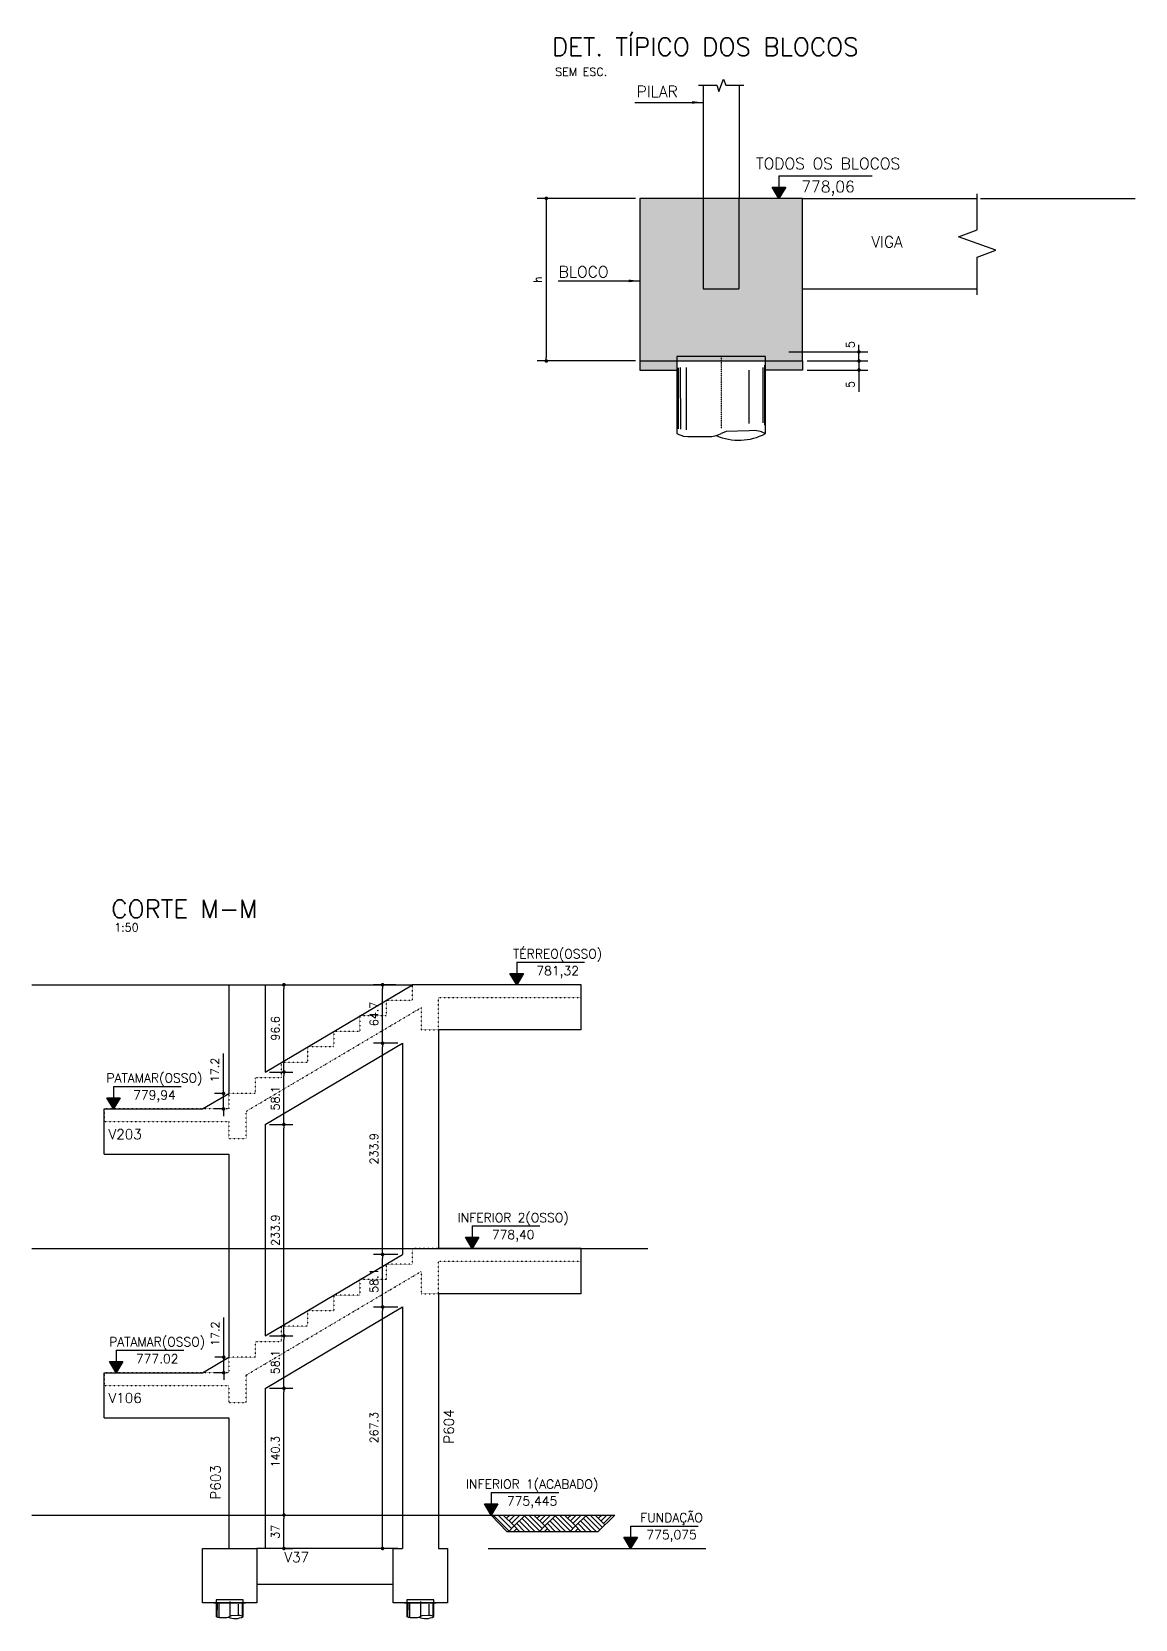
# Model space of a CAD drawing. Extents: x -39962 to 15224, y 23445 to 41277.
# Drawn here: x 7057 to 8278, y 29167 to 30924 of the extents above; entities that cross this region are included whole.
import ezdxf
from ezdxf.enums import TextEntityAlignment as Align

# ---------------------------------------------------------------- set-up
doc = ezdxf.new("R2010")
doc.units = 0
for name, pattern in [('DASHED', [0.75, 0.5, -0.25]), ('ESTILO_TQS_0002', [0.4, 0.1, -0.3]), ('ESTILO_TQS_0005', [0.2, 0.1, -0.1])]:
    doc.linetypes.add(name, pattern=pattern)
doc.layers.get('0').update_dxf_attribs({"linetype": 'CONTINUOUS'})
doc.layers.get('Defpoints').update_dxf_attribs({"linetype": 'CONTINUOUS'})
for name, color, linetype in [('COTA', 1, 'CONTINUOUS'), ('H1', 251, 'CONTINUOUS'), ('H3', 253, 'CONTINUOUS'), ('H6', 1, 'CONTINUOUS'), ('LINHA-FINA', 1, 'CONTINUOUS'), ('LINHA_FINA', 1, 'CONTINUOUS'), ('PENA_1', 1, 'CONTINUOUS'), ('PENA_12', 9, 'CONTINUOUS'), ('PENA_2', 2, 'CONTINUOUS'), ('PENA_3', 3, 'CONTINUOUS'), ('T1', 2, 'CONTINUOUS'), ('T2', 3, 'CONTINUOUS'), ('T3', 4, 'CONTINUOUS'), ('TEXTO', 3, 'CONTINUOUS'), ('VIG-D', 2, 'CONTINUOUS'), ('VIGA', 3, 'CONTINUOUS'), ('VIGAT', 3, 'ESTILO_TQS_0002')]:
    doc.layers.add(name, color=color, linetype=linetype)
doc.styles.add('COTA', font='romans.shx')
doc.styles.get("Standard").update_dxf_attribs({"font": 'ROMANS.SHX'})
doc.styles.add('TEXTO', font='romans.shx', dxfattribs={"height": 10})
doc.styles.add('Texto1', font='romans.shx', dxfattribs={"height": 9})
doc.styles.add('Texto2', font='romans.shx', dxfattribs={"height": 12.5})
doc.styles.add('Texto3', font='romans.shx', dxfattribs={"height": 20})
doc.dimstyles.new('forma', dxfattribs={"dimscale": 5, "dimtxt": 1.8, "dimasz": 0.8, "dimexe": 2, "dimexo": 1, "dimgap": 1, "dimtad": 1, "dimdec": 1, "dimzin": 9, "dimdsep": 46, "dimtxsty": 'COTA', "dimblk1": 'DOT', "dimblk2": 'DOT', "dimsah": 1, "dimcen": 0, "dimdle": 1, "dimclrd": 256, "dimclre": 256, "dimclrt": 2, "dimadec": 0, "dimazin": 0, "dimtfac": 1, "dimtdec": 0, "dimtmove": 0, "dimatfit": 3, "dimfxl": 1, "dimtolj": 1, "dimtzin": 0, "dimarcsym": 0})

# ---------------------------------------------------------------- blocks, each defined once
blk = doc.blocks.new('elevação_d')
at = {"layer": 'LINHA_FINA', "linetype": 'Continuous'}
blk.add_hatch(color=256, dxfattribs=at).paths.add_polyline_path([(0, 0), (1.5, 2.5), (-1.5, 2.5)])
at = {"layer": 'LINHA_FINA'}
for p, q in [((0, 5), (0, 2.5)), ((0, 5), (15, 5)), ((0, 0), (-1.5, 2.5)), ((-1.5, 2.5), (1.5, 2.5)), ((1.5, 2.5), (0, 0))]:
    blk.add_line(p, q, dxfattribs=at)
at = {"layer": 'TEXTO', "linetype": 'Continuous', "style": 'TEXTO'}
for p in [(9.07, 5.25), (9.07, 1.5)]:
    blk.add_attdef('XXXX.XX', text='', height=2, dxfattribs=at).set_placement(p, align=Align.BOTTOM_CENTER)
blk = doc.blocks.new('A$Cfeb4b014')
at = {"layer": 'PENA_1'}
for p, q in [((0, 29.3), (58.3, 29.3)), ((54.2, 34.3), (4.2, 34.3)), ((4.2, 34.3), (4.2, 29.1)), ((29.2, 31.4), (29.2, 3.7)), ((53.8, 3.9), (53.8, 29.6)), ((54.2, 29.1), (54.2, 34.3)), ((4.2, 29.1), (4.2, 3.7)), ((4.7, 3.5), (5.1, 28)), ((5.8, 3), (6.3, 28.4)), ((9.9, 2), (9.6, 28.2)), ((45.1, 5.4), (45.1, 26.7)), ((52.9, 4.3), (52.9, 28.4)), ((54.2, 3.7), (54.2, 29.1))]:
    blk.add_line(p, q, dxfattribs=at)
for points in [[(4.2, 3.7), (5.3, 3.2), (6.4, 2.8), (7.9, 2.4), (10.4, 2), (24, 2.1), (26.4, 2.6), (27.6, 3), (29.2, 3.7)], [(54.2, 3.7), (53.1, 4.3), (52, 4.7), (50.4, 5.1), (47.9, 5.5), (45.1, 5.4), (31.9, 4.9), (30.8, 4.5), (29.2, 3.7)]]:
    blk.add_lwpolyline(points, dxfattribs=at)
blk.add_arc((39.1, 32.1), 32.1, 246.6344, 297.9627, dxfattribs=at)
blk = doc.blocks.new('_Dot')
at = {"color": 0, "linetype": 'ByBlock', "lineweight": -2}
blk.add_line((-0.5, 0), (-1, 0), dxfattribs=at)
at = {"color": 0, "linetype": 'ByBlock', "const_width": 0.5}
blk.add_lwpolyline([(-0.25, 0, 1), (0.25, 0, 1)], format="xyb", close=True, dxfattribs=at)
blk = doc.blocks.new('*D148')
at = {"layer": 'COTA', "lineweight": -2, "transparency": 16777216}
for p, q in [((7462.3, 29512.6), (7435.4, 29512.6)), ((7445.4, 29249.3), (7445.4, 29508.6)), ((7462.3, 29245.3), (7435.4, 29245.3))]:
    blk.add_line(p, q, dxfattribs=at)
at = {"layer": 'Defpoints', "color": 0, "transparency": 16777216}
for p in [(7445.4, 29512.6), (7467.3, 29512.6), (7467.3, 29245.3)]:
    blk.add_point(p, dxfattribs=at)
at = {"layer": 'COTA', "lineweight": -2, "transparency": 16777216, "xscale": 4, "yscale": 4, "zscale": 4}
for p, rotation in [((7445.4, 29512.6), 90), ((7445.4, 29245.3), 270)]:
    blk.add_blockref('_Dot', p, dxfattribs=dict(at, rotation=rotation))
at = {"layer": 'COTA', "color": 2, "transparency": 16777216, "insert": (7435.9, 29379), "char_height": 9, "attachment_point": 5, "rotation": 90, "style": 'COTA'}
blk.add_mtext('\\A1;267.3 ', dxfattribs=at)
blk = doc.blocks.new('*D159')
at = {"layer": 'COTA', "lineweight": -2, "transparency": 16777216}
for p, q in [((7335.4, 29282.3), (7346.2, 29282.3)), ((7336.2, 29249.3), (7336.2, 29278.3)), ((7335.4, 29245.3), (7346.2, 29245.3))]:
    blk.add_line(p, q, dxfattribs=at)
at = {"layer": 'Defpoints', "color": 0, "transparency": 16777216}
for p in [(7330.4, 29282.3), (7336.2, 29282.3), (7330.4, 29245.3)]:
    blk.add_point(p, dxfattribs=at)
at = {"layer": 'COTA', "lineweight": -2, "transparency": 16777216, "xscale": 4, "yscale": 4, "zscale": 4}
for p, rotation in [((7336.2, 29282.3), 90), ((7336.2, 29245.3), 270)]:
    blk.add_blockref('_Dot', p, dxfattribs=dict(at, rotation=rotation))
at = {"layer": 'COTA', "color": 2, "transparency": 16777216, "insert": (7326.7, 29263.8), "char_height": 9, "attachment_point": 5, "rotation": 90, "style": 'COTA'}
blk.add_mtext('\\A1;37 ', dxfattribs=at)
blk = doc.blocks.new('*D160')
at = {"layer": 'COTA', "lineweight": -2, "transparency": 16777216}
for p, q in [((7320.3, 29422.6), (7346.2, 29422.6)), ((7336.2, 29286.3), (7336.2, 29418.6)), ((7335.4, 29282.3), (7346.2, 29282.3))]:
    blk.add_line(p, q, dxfattribs=at)
at = {"layer": 'Defpoints', "color": 0, "transparency": 16777216}
for p in [(7315.3, 29422.6), (7336.2, 29422.6), (7330.4, 29282.3)]:
    blk.add_point(p, dxfattribs=at)
at = {"layer": 'COTA', "lineweight": -2, "transparency": 16777216, "xscale": 4, "yscale": 4, "zscale": 4}
for p, rotation in [((7336.2, 29422.6), 90), ((7336.2, 29282.3), 270)]:
    blk.add_blockref('_Dot', p, dxfattribs=dict(at, rotation=rotation))
at = {"layer": 'COTA', "color": 2, "transparency": 16777216, "insert": (7326.7, 29352.4), "char_height": 9, "attachment_point": 5, "rotation": 90, "style": 'COTA'}
blk.add_mtext('\\A1;140.3 ', dxfattribs=at)
blk = doc.blocks.new('*D161')
at = {"layer": 'COTA', "lineweight": -2, "transparency": 16777216}
for p, q in [((7320.3, 29480.7), (7346.2, 29480.7)), ((7336.2, 29426.6), (7336.2, 29476.7)), ((7320.3, 29422.6), (7346.2, 29422.6))]:
    blk.add_line(p, q, dxfattribs=at)
at = {"layer": 'Defpoints', "color": 0, "transparency": 16777216}
for p in [(7315.3, 29480.7), (7336.2, 29480.7), (7315.3, 29422.6)]:
    blk.add_point(p, dxfattribs=at)
at = {"layer": 'COTA', "lineweight": -2, "transparency": 16777216, "xscale": 4, "yscale": 4, "zscale": 4}
for p, rotation in [((7336.2, 29480.7), 90), ((7336.2, 29422.6), 270)]:
    blk.add_blockref('_Dot', p, dxfattribs=dict(at, rotation=rotation))
at = {"layer": 'COTA', "color": 2, "transparency": 16777216, "insert": (7326.7, 29451.6), "char_height": 9, "attachment_point": 5, "rotation": 90, "style": 'COTA'}
blk.add_mtext('\\A1;58.1 ', dxfattribs=at)
blk = doc.blocks.new('*D162')
at = {"layer": 'COTA', "lineweight": -2, "transparency": 16777216}
for p, q in [((7320.3, 29714.6), (7346.2, 29714.6)), ((7336.2, 29484.7), (7336.2, 29710.6)), ((7320.3, 29480.7), (7346.2, 29480.7))]:
    blk.add_line(p, q, dxfattribs=at)
at = {"layer": 'Defpoints', "color": 0, "transparency": 16777216}
for p in [(7315.3, 29714.6), (7336.2, 29714.6), (7315.3, 29480.7)]:
    blk.add_point(p, dxfattribs=at)
at = {"layer": 'COTA', "lineweight": -2, "transparency": 16777216, "xscale": 4, "yscale": 4, "zscale": 4}
for p, rotation in [((7336.2, 29714.6), 90), ((7336.2, 29480.7), 270)]:
    blk.add_blockref('_Dot', p, dxfattribs=dict(at, rotation=rotation))
at = {"layer": 'COTA', "color": 2, "transparency": 16777216, "insert": (7326.7, 29597.6), "char_height": 9, "attachment_point": 5, "rotation": 90, "style": 'COTA'}
blk.add_mtext('\\A1;233.9 ', dxfattribs=at)
blk = doc.blocks.new('*D163')
at = {"layer": 'COTA', "lineweight": -2, "transparency": 16777216}
for p, q in [((7320.3, 29772.7), (7346.2, 29772.7)), ((7336.2, 29718.6), (7336.2, 29768.7)), ((7320.3, 29714.6), (7346.2, 29714.6))]:
    blk.add_line(p, q, dxfattribs=at)
at = {"layer": 'Defpoints', "color": 0, "transparency": 16777216}
for p in [(7315.3, 29772.7), (7336.2, 29772.7), (7315.3, 29714.6)]:
    blk.add_point(p, dxfattribs=at)
at = {"layer": 'COTA', "lineweight": -2, "transparency": 16777216, "xscale": 4, "yscale": 4, "zscale": 4}
for p, rotation in [((7336.2, 29772.7), 90), ((7336.2, 29714.6), 270)]:
    blk.add_blockref('_Dot', p, dxfattribs=dict(at, rotation=rotation))
at = {"layer": 'COTA', "color": 2, "transparency": 16777216, "insert": (7326.7, 29743.6), "char_height": 9, "attachment_point": 5, "rotation": 90, "style": 'COTA'}
blk.add_mtext('\\A1;58.1 ', dxfattribs=at)
blk = doc.blocks.new('*D164')
at = {"layer": 'COTA', "lineweight": -2, "transparency": 16777216}
for p, q in [((7330.6, 29869.3), (7346.2, 29869.3)), ((7336.2, 29776.7), (7336.2, 29865.3)), ((7320.3, 29772.7), (7346.2, 29772.7))]:
    blk.add_line(p, q, dxfattribs=at)
at = {"layer": 'Defpoints', "color": 0, "transparency": 16777216}
for p in [(7325.6, 29869.3), (7336.2, 29869.3), (7315.3, 29772.7)]:
    blk.add_point(p, dxfattribs=at)
at = {"layer": 'COTA', "lineweight": -2, "transparency": 16777216, "xscale": 4, "yscale": 4, "zscale": 4}
for p, rotation in [((7336.2, 29869.3), 90), ((7336.2, 29772.7), 270)]:
    blk.add_blockref('_Dot', p, dxfattribs=dict(at, rotation=rotation))
at = {"layer": 'COTA', "color": 2, "transparency": 16777216, "insert": (7326.7, 29821), "char_height": 9, "attachment_point": 5, "rotation": 90, "style": 'COTA'}
blk.add_mtext('\\A1;96.6 ', dxfattribs=at)
blk = doc.blocks.new('*D165')
at = {"layer": 'COTA', "lineweight": -2, "transparency": 16777216}
for p, q in [((7462.3, 29570.7), (7435.4, 29570.7)), ((7445.4, 29516.6), (7445.4, 29566.7)), ((7462.3, 29512.6), (7435.4, 29512.6))]:
    blk.add_line(p, q, dxfattribs=at)
at = {"layer": 'Defpoints', "color": 0, "transparency": 16777216}
for p in [(7445.4, 29570.7), (7467.3, 29570.7), (7467.3, 29512.6)]:
    blk.add_point(p, dxfattribs=at)
at = {"layer": 'COTA', "lineweight": -2, "transparency": 16777216, "xscale": 4, "yscale": 4, "zscale": 4}
for p, rotation in [((7445.4, 29570.7), 90), ((7445.4, 29512.6), 270)]:
    blk.add_blockref('_Dot', p, dxfattribs=dict(at, rotation=rotation))
at = {"layer": 'COTA', "color": 2, "transparency": 16777216, "insert": (7435.9, 29541.7), "char_height": 9, "attachment_point": 5, "rotation": 90, "style": 'COTA'}
blk.add_mtext('\\A1;58.1 ', dxfattribs=at)
blk = doc.blocks.new('*D166')
at = {"layer": 'COTA', "lineweight": -2, "transparency": 16777216}
for p, q in [((7462.3, 29804.6), (7435.4, 29804.6)), ((7445.4, 29574.7), (7445.4, 29800.6)), ((7462.3, 29570.7), (7435.4, 29570.7))]:
    blk.add_line(p, q, dxfattribs=at)
at = {"layer": 'Defpoints', "color": 0, "transparency": 16777216}
for p in [(7445.4, 29804.6), (7467.3, 29804.6), (7467.3, 29570.7)]:
    blk.add_point(p, dxfattribs=at)
at = {"layer": 'COTA', "lineweight": -2, "transparency": 16777216, "xscale": 4, "yscale": 4, "zscale": 4}
for p, rotation in [((7445.4, 29804.6), 90), ((7445.4, 29570.7), 270)]:
    blk.add_blockref('_Dot', p, dxfattribs=dict(at, rotation=rotation))
at = {"layer": 'COTA', "color": 2, "transparency": 16777216, "insert": (7435.9, 29687.7), "char_height": 9, "attachment_point": 5, "rotation": 90, "style": 'COTA'}
blk.add_mtext('\\A1;233.9 ', dxfattribs=at)
blk = doc.blocks.new('*D167')
at = {"layer": 'COTA', "lineweight": -2, "transparency": 16777216}
for p, q in [((7460.1, 29869.3), (7435.4, 29869.3)), ((7445.4, 29808.6), (7445.4, 29865.3)), ((7462.3, 29804.6), (7435.4, 29804.6))]:
    blk.add_line(p, q, dxfattribs=at)
at = {"layer": 'Defpoints', "color": 0, "transparency": 16777216}
for p in [(7445.4, 29869.3), (7465.1, 29869.3), (7467.3, 29804.6)]:
    blk.add_point(p, dxfattribs=at)
at = {"layer": 'COTA', "lineweight": -2, "transparency": 16777216, "xscale": 4, "yscale": 4, "zscale": 4}
for p, rotation in [((7445.4, 29869.3), 90), ((7445.4, 29804.6), 270)]:
    blk.add_blockref('_Dot', p, dxfattribs=dict(at, rotation=rotation))
at = {"layer": 'COTA', "color": 2, "transparency": 16777216, "insert": (7435.9, 29837), "char_height": 9, "attachment_point": 5, "rotation": 90, "style": 'COTA'}
blk.add_mtext('\\A1;64.7 ', dxfattribs=at)
blk = doc.blocks.new('*D168')
at = {"layer": 'COTA', "lineweight": -2, "transparency": 16777216}
for p, q in [((7269.6, 29461), (7269.6, 29501.1)), ((7270.3, 29457), (7259.6, 29457)), ((7269.6, 29439.8), (7269.6, 29457)), ((7270.3, 29439.8), (7259.6, 29439.8)), ((7269.6, 29435.8), (7269.6, 29431.8))]:
    blk.add_line(p, q, dxfattribs=at)
at = {"layer": 'Defpoints', "color": 0, "transparency": 16777216}
for p in [(7269.6, 29457), (7275.3, 29457), (7275.3, 29439.8)]:
    blk.add_point(p, dxfattribs=at)
at = {"layer": 'COTA', "lineweight": -2, "transparency": 16777216, "xscale": 4, "yscale": 4, "zscale": 4}
for p, rotation in [((7269.6, 29457), 270), ((7269.6, 29439.8), 90)]:
    blk.add_blockref('_Dot', p, dxfattribs=dict(at, rotation=rotation))
at = {"layer": 'COTA', "color": 2, "transparency": 16777216, "insert": (7260.1, 29483), "char_height": 9, "attachment_point": 5, "rotation": 90, "style": 'COTA'}
blk.add_mtext('\\A1;17.2 ', dxfattribs=at)
blk = doc.blocks.new('*D169')
at = {"layer": 'COTA', "lineweight": -2, "transparency": 16777216}
for p, q in [((7269.3, 29753), (7269.3, 29793.1)), ((7270.3, 29749), (7259.3, 29749)), ((7269.3, 29731.8), (7269.3, 29749)), ((7270.3, 29731.8), (7259.3, 29731.8)), ((7269.3, 29727.8), (7269.3, 29723.8))]:
    blk.add_line(p, q, dxfattribs=at)
at = {"layer": 'Defpoints', "color": 0, "transparency": 16777216}
for p in [(7269.3, 29749), (7275.3, 29749), (7275.3, 29731.8)]:
    blk.add_point(p, dxfattribs=at)
at = {"layer": 'COTA', "lineweight": -2, "transparency": 16777216, "xscale": 4, "yscale": 4, "zscale": 4}
for p, rotation in [((7269.3, 29749), 270), ((7269.3, 29731.8), 90)]:
    blk.add_blockref('_Dot', p, dxfattribs=dict(at, rotation=rotation))
at = {"layer": 'COTA', "color": 2, "transparency": 16777216, "insert": (7259.8, 29775), "char_height": 9, "attachment_point": 5, "rotation": 90, "style": 'COTA'}
blk.add_mtext('\\A1;17.2 ', dxfattribs=at)
blk = doc.blocks.new('ss')
at = {"layer": 'LINHA_FINA'}
blk.add_solid([(0, 0), (-2.5, -0.29), (-2.5, 0.3)], dxfattribs=at)

msp = doc.modelspace()

# ---------------------------------------------------------------- hatches: boundary and pattern name
at = {"layer": 'H1'}
for points in [[(7771.09, 30559.8), (7730.2, 30559.8), (7730.2, 30549.8), (7771.09, 30549.8)], [(7910.2, 30559.8), (7869.09, 30559.8), (7869.09, 30549.8), (7910.2, 30549.8)]]:
    msp.add_hatch(color=256, dxfattribs=at).paths.add_polyline_path(points)
at = {"layer": 'H3'}
msp.add_hatch(color=256, dxfattribs=at).paths.add_polyline_path([(7910.2, 30739.8), (7730.2, 30739.8), (7730.2, 30559.8), (7910.2, 30559.8)])
at = {"layer": 'H6'}
h = msp.add_hatch(dxfattribs=at)
h.set_pattern_fill('AR-PARQ1', color=256, scale=2, angle=45, style=0)
h.set_pattern_definition([(135, (3399.284, -71.916), (-33.941125, 0), [24, -24]), (135, (3402.113, -69.087), (-33.941125, 0), [24, -24]), (135, (3404.94, -66.26), (-33.941125, 0), [24, -24]), (135, (3407.77, -63.43), (-33.941125, 0), [24, -24]), (135, (3410.598, -60.602), (-33.941125, 0), [24, -24]), (135, (3413.426, -57.774), (-33.941125, 0), [24, -24]), (135, (3416.255, -54.945), (-33.941125, 0), [24, -24]), (45, (3382.314, -54.945), (33.941125, 0), [24, -24]), (45, (3379.485, -52.117), (33.941125, 0), [24, -24]), (45, (3376.657, -49.289), (33.941125, 0), [24, -24]), (45, (3373.828, -46.46), (33.941125, 0), [24, -24]), (45, (3371, -43.632), (33.941125, 0), [24, -24]), (45, (3368.171, -40.803), (33.941125, 0), [24, -24]), (45, (3365.343, -37.975), (33.941125, 0), [24, -24])])
h.paths.add_polyline_path([(7565.58, 29282.29), (7702.39, 29282.29), (7683.46, 29263.9), (7583.14, 29263.9)])
at = {"layer": 'LINHA_FINA', "linetype": 'Continuous'}
msp.add_hatch(color=256, dxfattribs=at).paths.add_polyline_path([(7884.09, 30739.8), (7891.59, 30752.3), (7876.59, 30752.3)])

# ---------------------------------------------------------------- linework, layer by layer
at = {"layer": 'COTA'}
for p, q in [((7725.2, 30739.8), (7616.57, 30739.8)), ((7626.57, 30735.8), (7626.57, 30563.8)), ((7972.62, 30573.8), (7972.62, 30577.8)), ((7725.2, 30559.8), (7616.57, 30559.8)), ((7895.04, 30569.8), (7982.62, 30569.8)), ((7915.2, 30559.8), (7982.62, 30559.8)), ((7915.2, 30559.8), (7982.62, 30559.8)), ((7972.62, 30559.8), (7972.62, 30569.8)), ((7972.62, 30563.8), (7972.62, 30567.8)), ((7972.62, 30559.8), (7972.62, 30549.8)), ((7915.2, 30549.8), (7982.62, 30549.8)), ((7972.62, 30555.8), (7972.62, 30551.8)), ((7972.62, 30545.8), (7972.62, 30525.8))]:
    msp.add_line(p, q, dxfattribs=at)
at = {"layer": 'LINHA-FINA'}
msp.add_lwpolyline([(7795.2, 30865.05), (7815.2, 30865.05), (7817.7, 30858.18), (7822.7, 30871.91), (7825.2, 30865.05), (7845.2, 30865.05)], dxfattribs=at)
at = {"layer": 'LINHA_FINA'}
for p, q in [((7724.49, 30845.93), (7800.2, 30845.93)), ((7884.09, 30739.8), (7876.59, 30752.3)), ((7876.59, 30752.3), (7891.59, 30752.3)), ((7884.09, 30764.8), (7884.09, 30752.3)), ((7884.09, 30764.8), (7987.11, 30764.8)), ((7891.59, 30752.3), (7884.09, 30739.8)), ((7639.84, 30648.39), (7730.2, 30648.39))]:
    msp.add_line(p, q, dxfattribs=at)
at = {"layer": 'PENA_1'}
for p, q in [((8107.1, 30739.8), (8278.46, 30739.8)), ((7057.09, 29869.29), (7478.26, 29869.23)), ((7057.09, 29577.29), (7738.89, 29577.29)), ((7057.09, 29282.29), (7696.46, 29282.29)), ((7562.26, 29245.29), (7803.02, 29245.29))]:
    msp.add_line(p, q, dxfattribs=at)
at = {"layer": 'PENA_1', "linetype": 'Continuous'}
for points in [[(7771.09, 30479.39), (7773.28, 30478.36), (7775.43, 30477.55), (7778.41, 30476.72), (7783.39, 30476.02), (7809.87, 30476.21), (7814.66, 30477.21), (7816.98, 30477.99), (7820.09, 30479.39)], [(7869.09, 30479.39), (7866.9, 30480.42), (7864.76, 30481.23), (7861.78, 30482.06), (7856.79, 30482.76), (7851.31, 30482.57), (7825.53, 30481.57), (7823.21, 30480.79), (7820.09, 30479.39)]]:
    msp.add_lwpolyline(points, dxfattribs=at)
at = {"layer": 'PENA_1'}
msp.add_lwpolyline([(7565.58, 29282.29), (7702.39, 29282.29), (7683.46, 29263.9), (7583.14, 29263.9)], close=True, dxfattribs=at)
at = {"layer": 'PENA_1', "linetype": 'Continuous'}
msp.add_arc((7839.6, 30534.94), 62.89, 246.63435, 297.96273, dxfattribs=at)
at = {"layer": 'PENA_12', "linetype": 'ESTILO_TQS_0005'}
msp.add_line((7820.2, 30565.79), (7820.2, 30484.54), dxfattribs=at)
at = {"layer": 'PENA_2'}
for points in [[(7296.26, 29245.29), (7306.26, 29245.29), (7306.26, 29185.29), (7246.26, 29185.29), (7246.26, 29245.29), (7296.26, 29245.29)], [(7507.28, 29245.29), (7517.28, 29245.29), (7517.28, 29185.29), (7457.28, 29185.29), (7457.28, 29245.29), (7467.28, 29245.29)]]:
    msp.add_lwpolyline(points, dxfattribs=at)
at = {"layer": 'PENA_3'}
for p, q in [((7910.2, 30739.8), (8103.49, 30739.8)), ((7910.2, 30639.8), (8103.49, 30639.8)), ((7730.2, 30559.8), (7730.2, 30549.8)), ((7910.2, 30559.8), (7910.2, 30549.8)), ((7730.2, 30549.8), (7771.09, 30549.8)), ((7771.09, 30555.81), (7771.09, 30479.39)), ((7772.84, 30484.53), (7772.84, 30552.1)), ((7775.33, 30484.13), (7775.32, 30552.74)), ((7781.78, 30483.72), (7781.78, 30552.53)), ((7851.3, 30490.63), (7851.29, 30549.51)), ((7866.57, 30491.45), (7866.57, 30552.75)), ((7868.31, 30488.6), (7868.3, 30555.12)), ((7869.09, 30479.39), (7869.09, 30555.82)), ((7910.2, 30549.8), (7869.09, 30549.8)), ((7275.26, 29869.29), (7275.26, 29748.97)), ((7315.26, 29869.29), (7315.26, 29772.67)), ((7315.26, 29772.67), (7478.36, 29869.29)), ((7665.28, 29869.29), (7478.26, 29869.23)), ((7665.28, 29819.29), (7665.28, 29869.29)), ((7315.26, 29714.55), (7467.28, 29804.61)), ((7467.28, 29804.61), (7467.28, 29570.73)), ((7665.28, 29819.29), (7507.26, 29819.23)), ((7507.28, 29819.29), (7507.28, 29577.29)), ((7246.26, 29731.79), (7275.26, 29748.97)), ((7137.24, 29681.79), (7137.24, 29731.79)), ((7137.24, 29731.79), (7246.26, 29731.79)), ((7315.26, 29714.55), (7315.26, 29480.67)), ((7137.24, 29681.79), (7275.26, 29681.79)), ((7275.26, 29681.79), (7275.26, 29456.97)), ((7665.28, 29577.29), (7507.28, 29577.29)), ((7665.28, 29527.29), (7665.28, 29577.29)), ((7315.26, 29480.67), (7467.28, 29570.73)), ((7507.18, 29527.23), (7507.28, 29245.29)), ((7665.28, 29527.29), (7507.26, 29527.23)), ((7315.26, 29422.55), (7467.28, 29512.61)), ((7467.28, 29512.61), (7467.28, 29245.29)), ((7246.26, 29439.79), (7275.26, 29456.97)), ((7137.24, 29389.79), (7137.24, 29439.79)), ((7137.24, 29439.79), (7246.26, 29439.79)), ((7315.26, 29422.55), (7315.26, 29245.29)), ((7137.24, 29389.79), (7275.26, 29389.79)), ((7275.26, 29389.79), (7275.26, 29245.29)), ((7457.28, 29245.29), (7306.26, 29245.29)), ((7457.28, 29205.29), (7306.26, 29205.29))]:
    msp.add_line(p, q, dxfattribs=at)
at = {"layer": 'PENA_3', "linetype": 'DASHED'}
for p, q in [((7869.09, 30564.8), (7771.09, 30564.8)), ((7771.09, 30564.8), (7771.09, 30555.81)), ((7869.09, 30555.81), (7869.09, 30564.8))]:
    msp.add_line(p, q, dxfattribs=at)
at = {"layer": 'PENA_3'}
msp.add_lwpolyline([(7730.2, 30559.8), (7910.2, 30559.8), (7910.2, 30739.8), (7730.2, 30739.8), (7730.2, 30559.8), (7730.2, 30559.8)], dxfattribs=at)
at = {"layer": 'PENA_3', "linetype": 'DASHED'}
msp.add_lwpolyline([(7800.2, 30639.8), (7840.2, 30639.8), (7840.2, 30739.8), (7800.2, 30739.8)], close=True, dxfattribs=at)
at = {"layer": 'PENA_3', "linetype": 'Continuous'}
msp.add_lwpolyline([(8103.49, 30632.83), (8103.49, 30674.8), (8124.1, 30682.3), (8082.89, 30697.3), (8103.49, 30704.8), (8103.49, 30744.8)], dxfattribs=at)
at = {"layer": 'VIGA'}
for p, q in [((7800.2, 30865.05), (7800.2, 30739.8)), ((7840.2, 30865.05), (7840.2, 30739.8)), ((7840.2, 30739.8), (7800.2, 30739.8))]:
    msp.add_line(p, q, dxfattribs=at)
at = {"layer": 'VIGAT'}
for points in [[(7275.17, 29717.79), (7275.26, 29717.84), (7275.26, 29698.97), (7294.26, 29698.97), (7294.26, 29729.1), (7488.26, 29844.03), (7488.26, 29819.23), (7507.26, 29819.23), (7507.27, 29855.29), (7665.28, 29855.29), (7665.28, 29869.29), (7478.26, 29869.23), (7478.26, 29852.05), (7449.26, 29852.05), (7449.26, 29834.87), (7420.26, 29834.87), (7420.26, 29817.69), (7391.26, 29817.69), (7391.26, 29800.51), (7362.26, 29800.51), (7362.26, 29783.33), (7333.26, 29783.33), (7333.26, 29766.15), (7304.26, 29766.15), (7304.26, 29748.97), (7275.26, 29748.97), (7275.26, 29731.79), (7137.24, 29731.79), (7137.24, 29717.79)], [(7275.17, 29425.79), (7275.26, 29425.84), (7275.26, 29406.97), (7294.26, 29406.97), (7294.26, 29437.1), (7488.26, 29552.03), (7488.26, 29527.23), (7507.26, 29527.23), (7507.27, 29563.29), (7665.28, 29563.29), (7665.28, 29577.29), (7478.26, 29577.23), (7478.26, 29560.05), (7449.26, 29560.05), (7449.26, 29542.87), (7420.26, 29542.87), (7420.26, 29525.69), (7391.26, 29525.69), (7391.26, 29508.51), (7362.26, 29508.51), (7362.26, 29491.33), (7333.26, 29491.33), (7333.26, 29474.15), (7304.26, 29474.15), (7304.26, 29456.97), (7275.26, 29456.97), (7275.26, 29439.79), (7137.24, 29439.79), (7137.24, 29425.79)]]:
    msp.add_lwpolyline(points, close=True, dxfattribs=at)

# ---------------------------------------------------------------- block references
at = {"layer": 'COTA', "xscale": 4, "yscale": 4, "zscale": 4}
for p, rotation in [((7626.57, 30739.8), 90), ((7626.57, 30559.8), 270), ((7972.62, 30569.8), 270), ((7972.62, 30559.8), 270), ((7972.62, 30559.8), 90), ((7972.62, 30549.8), 90)]:
    msp.add_blockref('_Dot', p, dxfattribs=dict(at, rotation=rotation))
at = {"layer": 'PENA_1', "xscale": 0.6, "yscale": 0.6, "zscale": 0.6}
for p in [(7258.74, 29167.7), (7469.76, 29167.7)]:
    msp.add_blockref('A$Cfeb4b014', p, dxfattribs=at)
at = {"layer": 'TEXTO', "xscale": 4.999999999999996, "yscale": 4.999999999999996, "zscale": 4.999999999999996}
for p in [(7800.2, 30845.93), (7730.2, 30648.39)]:
    msp.add_blockref('ss', p, dxfattribs=at)
at = {"layer": 'VIGAT'}
ref = msp.add_blockref('elevação_d', (7593.82, 29869.29), dxfattribs=dict(at, xscale=5, yscale=5, zscale=5))
ref.add_attrib('XXXX.XX', 'TÉRREO(OSSO)', dxfattribs={"layer": 'TEXTO', "linetype": 'Continuous', "height": 10, "style": 'TEXTO'}).set_placement((7639.18, 29895.54), align=Align.BOTTOM_CENTER)
ref.add_attrib('XXXX.XX', '781,32', dxfattribs={"layer": 'TEXTO', "linetype": 'Continuous', "height": 10, "style": 'TEXTO'}).set_placement((7639.18, 29876.79), align=Align.BOTTOM_CENTER)
ref = msp.add_blockref('elevação_d', (7147.53, 29731.79), dxfattribs=dict(at, xscale=5, yscale=5, zscale=5))
ref.add_attrib('XXXX.XX', 'PATAMAR(OSSO)', dxfattribs={"layer": 'TEXTO', "linetype": 'Continuous', "height": 10, "style": 'TEXTO'}).set_placement((7192.89, 29758.04), align=Align.BOTTOM_CENTER)
ref.add_attrib('XXXX.XX', '779,94', dxfattribs={"layer": 'TEXTO', "linetype": 'Continuous', "height": 10, "style": 'TEXTO'}).set_placement((7192.89, 29739.29), align=Align.BOTTOM_CENTER)
ref = msp.add_blockref('elevação_d', (7544.59, 29577.29), dxfattribs=dict(at, xscale=5, yscale=5, zscale=5))
ref.add_attrib('XXXX.XX', 'INFERIOR 2(OSSO)', dxfattribs={"layer": 'TEXTO', "linetype": 'Continuous', "height": 10, "style": 'TEXTO'}).set_placement((7589.95, 29603.54), align=Align.BOTTOM_CENTER)
ref.add_attrib('XXXX.XX', '778,40', dxfattribs={"layer": 'TEXTO', "linetype": 'Continuous', "height": 10, "style": 'TEXTO'}).set_placement((7589.95, 29584.79), align=Align.BOTTOM_CENTER)
ref = msp.add_blockref('elevação_d', (7150.53, 29439.79), dxfattribs=dict(at, xscale=5, yscale=5, zscale=5))
ref.add_attrib('XXXX.XX', 'PATAMAR(OSSO)', dxfattribs={"layer": 'TEXTO', "linetype": 'Continuous', "height": 10, "style": 'TEXTO'}).set_placement((7195.89, 29466.04), align=Align.BOTTOM_CENTER)
ref.add_attrib('XXXX.XX', '777.02', dxfattribs={"layer": 'TEXTO', "linetype": 'Continuous', "height": 10, "style": 'TEXTO'}).set_placement((7195.89, 29447.29), align=Align.BOTTOM_CENTER)
ref = msp.add_blockref('elevação_d', (7565.55, 29282.29), dxfattribs=dict(at, xscale=5, yscale=5, zscale=5))
ref.add_attrib('XXXX.XX', 'INFERIOR 1(ACABADO)', dxfattribs={"layer": 'TEXTO', "linetype": 'Continuous', "height": 10, "style": 'TEXTO'}).set_placement((7610.91, 29308.54), align=Align.BOTTOM_CENTER)
ref.add_attrib('XXXX.XX', '775,445', dxfattribs={"layer": 'TEXTO', "linetype": 'Continuous', "height": 10, "style": 'TEXTO'}).set_placement((7610.91, 29289.79), align=Align.BOTTOM_CENTER)
ref = msp.add_blockref('elevação_d', (7719.87, 29245.16), dxfattribs=dict(at, xscale=5, yscale=5, zscale=5))
ref.add_attrib('XXXX.XX', 'FUNDAÇÃO', dxfattribs={"layer": 'TEXTO', "linetype": 'Continuous', "height": 10, "style": 'TEXTO'}).set_placement((7765.22, 29271.41), align=Align.BOTTOM_CENTER)
ref.add_attrib('XXXX.XX', '775,075', dxfattribs={"layer": 'TEXTO', "linetype": 'Continuous', "height": 10, "style": 'TEXTO'}).set_placement((7765.22, 29252.66), align=Align.BOTTOM_CENTER)

# ---------------------------------------------------------------- texts
at = {"layer": 'COTA', "color": 2, "char_height": 9, "attachment_point": 5, "rotation": 90, "style": 'COTA'}
for s, insert in [('\\A1;h', (7617.07, 30649.8)), ('\\A1;5 ', (7963.12, 30577.8)), ('\\A1;5 ', (7963.12, 30533.8))]:
    msp.add_mtext(s, dxfattribs=dict(at, insert=insert))
at = {"layer": 'T1', "style": 'Texto1'}
for s, p in [('SEM ESC.', (7636.46, 30875.41)), ('1:50', (7148.39, 29928.32))]:
    msp.add_text(s, height=9, dxfattribs=at).set_placement(p)
at = {"layer": 'T2', "style": 'Texto2'}
for s, p in [('PILAR', (7726.65, 30851.84)), ('VIGA', (7986.36, 30685.43)), ('BLOCO', (7640.24, 30652.16))]:
    msp.add_text(s, height=12.5, dxfattribs=at).set_placement(p)
for s, p in [('TODOS OS BLOCOS', (7938.44, 30768.26)), ('778,06', (7938.44, 30742.82))]:
    msp.add_text(s, height=12.5, dxfattribs=at).set_placement(p, align=Align.BOTTOM_CENTER)
at = {"layer": 'T3', "style": 'Texto3'}
for s, p in [('DET. TÍPICO DOS BLOCOS', (7632.86, 30897.56)), ('CORTE M-M', (7145.16, 29943.22))]:
    msp.add_text(s, height=20, dxfattribs=at).set_placement(p)
at = {"layer": 'VIG-D', "linetype": 'Continuous'}
for s, p in [('V203', (7142.11, 29698.35)), ('V106', (7142.11, 29406.35)), ('V37', (7336.79, 29230.11))]:
    msp.add_text(s, height=11, dxfattribs=at).set_placement(p)
for s, p in [('P604', (7524.23, 29361.12)), ('P603', (7266.04, 29299.31))]:
    msp.add_text(s, height=11, rotation=90, dxfattribs=at).set_placement(p)

# ---------------------------------------------------------------- dimensions: what is measured, and where the dimension line sits
at = {"layer": 'COTA'}
for base, p1, p2, override, picture, middle in [((7336.2, 29869.29), (7315.26, 29772.67), (7325.6, 29869.29), {"dimpost": ' ', "dimtmove": 1}, '*D164', (7326.7, 29820.98)), ((7445.43, 29869.29), (7467.28, 29804.61), (7465.12, 29869.29), {"dimpost": ' ', "dimtmove": 1}, '*D167', (7435.93, 29836.95)), ((7445.43, 29804.61), (7467.28, 29570.73), (7467.28, 29804.61), {"dimpost": ' ', "dimtmove": 1}, '*D166', (7435.93, 29687.67)), ((7269.32, 29748.97), (7275.26, 29731.79), (7275.26, 29748.97), {"dimpost": ' '}, '*D169', (7259.82, 29775.04)), ((7336.2, 29772.67), (7315.26, 29714.55), (7315.26, 29772.67), {"dimpost": ' ', "dimtmove": 1}, '*D163', (7326.7, 29743.61)), ((7336.2, 29714.55), (7315.26, 29480.67), (7315.26, 29714.55), {"dimpost": ' ', "dimtmove": 1}, '*D162', (7326.7, 29597.61)), ((7445.43, 29570.73), (7467.28, 29512.61), (7467.28, 29570.73), {"dimpost": ' ', "dimtmove": 1}, '*D165', (7435.93, 29541.67)), ((7445.43, 29512.61), (7467.28, 29245.29), (7467.28, 29512.61), {"dimpost": ' '}, '*D148', (7435.93, 29378.95)), ((7269.55, 29456.97), (7275.26, 29439.79), (7275.26, 29456.97), {"dimpost": ' '}, '*D168', (7260.05, 29483.04)), ((7336.2, 29480.67), (7315.26, 29422.55), (7315.26, 29480.67), {"dimpost": ' ', "dimtmove": 1}, '*D161', (7326.7, 29451.61)), ((7336.2, 29422.55), (7330.38, 29282.29), (7315.26, 29422.55), {"dimpost": ' ', "dimtmove": 1}, '*D160', (7326.7, 29352.42)), ((7336.2, 29282.29), (7330.38, 29245.29), (7330.38, 29282.29), {"dimpost": ' '}, '*D159', (7326.7, 29263.79))]:
    dim = msp.add_linear_dim(base=base, p1=p1, p2=p2, angle=90, dimstyle='forma', override=override, dxfattribs=at)
    dim.commit()
    dim.dimension.update_dxf_attribs({"geometry": picture, "text_midpoint": middle})

doc.saveas('drawing.dxf')
